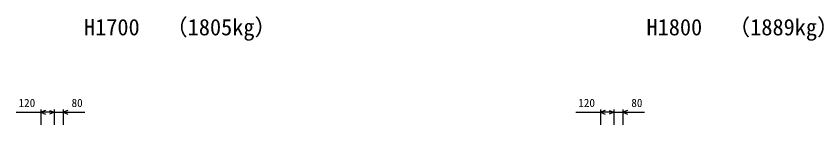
# Model space of a CAD drawing. Units: millimetres, scale not verified. Extents: x -50400 to 50400, y -17820 to 17820.
# Drawn here: x 11842 to 19074, y 994 to 1964 of the extents above; entities that cross this region are included whole.
import ezdxf
from ezdxf.enums import TextEntityAlignment as Align

# ---------------------------------------------------------------- set-up
doc = ezdxf.new("R2010")
doc.units = ezdxf.units.MM
doc.header["$LTSCALE"] = 60
doc.layers.add('0-1_DIM', color=7, linetype='Continuous', lineweight=25)
doc.layers.add('0-8_TXT', color=7, linetype='Continuous', lineweight=25)
doc.styles.add('ＭＳ ゴシック', font='')
doc.styles.get('ＭＳ ゴシック').set_extended_font_data('MS Gothic')

msp = doc.modelspace()

# ---------------------------------------------------------------- linework, layer by layer
at = {"layer": '0-1_DIM'}
for p, q in [((11842.14, 1105.95), (12062, 1105.95)), ((12062, 1130.95), (12062, 994.06)), ((12182, 1105.95), (12062, 1105.95)), ((12182, 1130.95), (12182, 994.06)), ((12182, 1105.95), (12262, 1105.95)), ((12262, 1130.95), (12262, 994.06)), ((12262, 1105.95), (12457.96, 1105.95)), ((16854.14, 1105.95), (17074, 1105.95)), ((17074, 1130.95), (17074, 994.06)), ((17194, 1105.95), (17074, 1105.95)), ((17194, 1130.95), (17194, 994.06)), ((17194, 1105.95), (17274, 1105.95)), ((17274, 1130.95), (17274, 994.06)), ((17274, 1105.95), (17469.96, 1105.95))]:
    msp.add_line(p, q, dxfattribs=at)
for points in [[(12104.29, 1121.35), (12062, 1105.95), (12104.29, 1090.56)], [(12139.71, 1121.35), (12182, 1105.95), (12139.71, 1090.56)], [(12304.29, 1121.35), (12262, 1105.95), (12304.29, 1090.56)], [(17116.29, 1121.35), (17074, 1105.95), (17116.29, 1090.56)], [(17151.71, 1121.35), (17194, 1105.95), (17151.71, 1090.56)], [(17316.29, 1121.35), (17274, 1105.95), (17316.29, 1090.56)]]:
    msp.add_lwpolyline(points, dxfattribs=at)

# ---------------------------------------------------------------- texts
at = {"layer": '0-1_DIM', "style": 'ＭＳ ゴシック'}
for s, p in [('120', (11863.36, 1130.95)), ('80', (12338.26, 1130.95)), ('120', (16875.36, 1130.95)), ('80', (17350.26, 1130.95))]:
    msp.add_text(s, height=73.31, dxfattribs=at).set_placement(p, align=Align.BOTTOM_LEFT)
at = {"layer": '0-8_TXT', "style": 'ＭＳ ゴシック'}
for s, p in [('（1805kg）', (13178.12, 1749.31)), ('（1889kg）', (18215.12, 1749.31)), ('H1700', (12449.5, 1749.31)), ('H1800', (17486.5, 1749.31))]:
    msp.add_text(s, height=146.6, dxfattribs=at).set_placement(p, align=Align.BOTTOM_LEFT)

doc.saveas('drawing.dxf')
